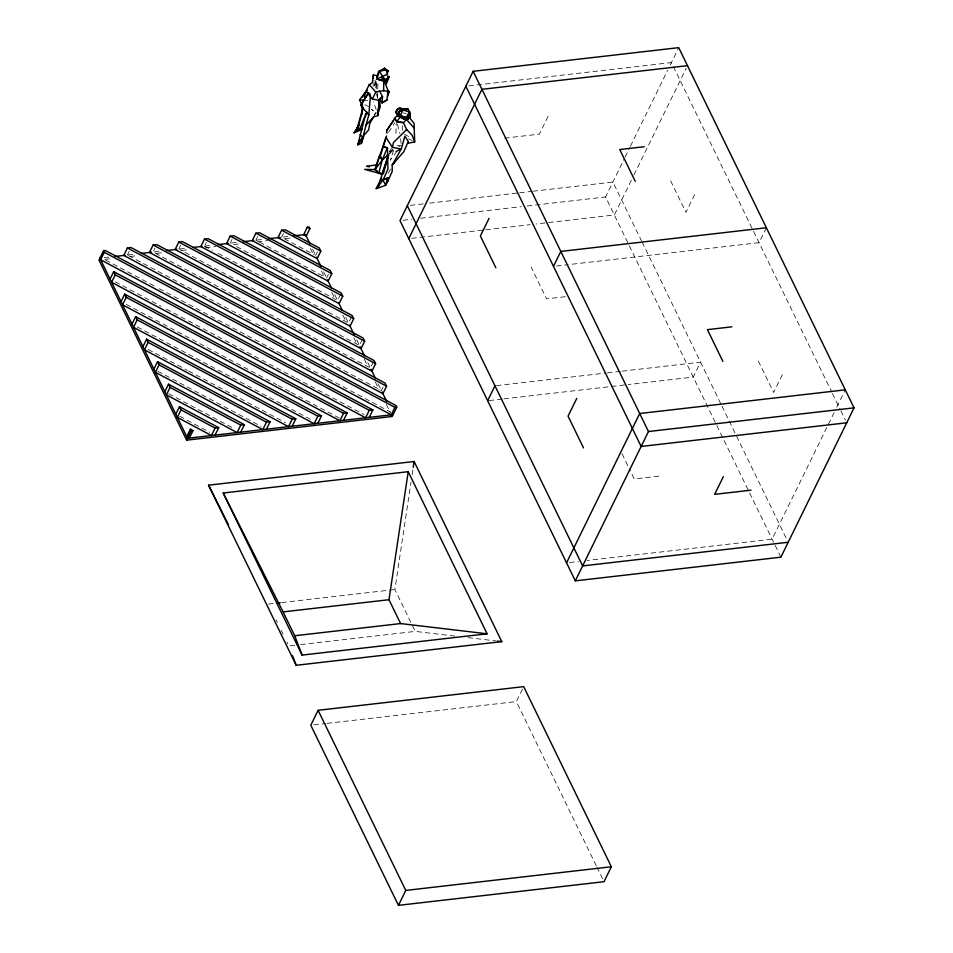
<?xml version="1.0" encoding="UTF-8"?>
<svg xmlns="http://www.w3.org/2000/svg" width="953" height="953" viewBox="0 0 953 953"><rect width="100%" height="100%" fill="white"/><g stroke="black" fill="none" stroke-linecap="round" stroke-linejoin="round"><path stroke-width="0.71" stroke-dasharray="4.76 3.57" d="M377.614 97.444L378.019 81.553M395.96 133.468L396.257 123.271M375.732 87.688L376.995 80.517M454.843 636.08L415.258 631.398L394.876 589.526L411.017 482.111M412.125 474.749L413.006 468.864M376.09 88.581L377.757 80.445M393.625 150.36L390.301 160.223L396.257 152.266M376.256 81.565L374.696 85.496L375.256 87.724M127.392 255.011L129.227 251.27M153.695 250.806L154.922 248.316M178.783 249.09L180.617 245.362M205.098 244.885L206.313 242.396M230.185 243.182L232.008 239.441M257.703 236.487L255.88 240.216L323.972 276.549M281.576 237.261L283.398 233.533M315.634 255.428L317.468 251.699M326.593 277.942L328.428 274.214M340.602 294.239L337.553 300.457L235.415 245.969M351.55 316.753L348.512 322.972L217.582 253.117M362.509 339.268L359.46 345.486L180.093 249.793M373.469 361.783L370.419 368.001L257.834 307.926M255.69 323.46L381.379 390.516L384.428 384.297M548.058 116.385L539.362 134.147L503.077 138.316M780.888 557.183L605.572 196.973L624.513 158.305M625.168 156.971L629.73 147.644M630.386 146.309L667.612 70.319M670.233 64.983L678.715 47.65M631.315 180.32L614.34 214.985L535.955 224.003M633.924 174.983L686.184 68.33M694.677 194.603L685.969 212.364L670.507 180.582M596.233 865.681L516.371 701.575L522.458 689.138M766.379 227.755L759.064 242.693L569.751 264.481M782.33 374.72L773.633 392.469L758.159 360.687M834.161 412.518L772.121 539.172L587.251 560.459M836.782 407.181L845.263 389.848M373.671 116.897L375.863 112.799L371.325 109.333L377.793 113.86M388.264 173.184L391.016 168.347M389.229 151.849L391.457 148.382M388.61 132.288L394.792 122.746M374.124 114.753L375.863 112.799M389.384 154.112L393.16 149.978M389.134 153.624L394.101 148.942M389.551 152.051L394.887 147.334M398.938 146.607L401.356 145.44M468.793 85.901L671.4 62.576L672.699 65.245M410.266 205.36L423.585 203.835M429.493 203.144L518.229 192.935M519.707 192.768L531.548 191.398M533.025 191.231L612.886 182.035L641.452 240.74M402.952 220.298L411.827 219.273M420.702 218.249L521.267 206.67M527.188 205.991L605.572 196.973M104.318 257.667L108.749 257.155M127.976 254.939L135.374 254.094M159.044 251.366L153.123 252.045L256.524 307.235M179.748 248.983L187.133 248.125M204.883 246.088L210.804 245.409M231.508 243.027L237.428 242.348M256.643 240.132L262.563 239.453M283.267 237.059L287.711 236.558M104.878 259.359L112.275 258.513M130.025 256.464L137.423 255.618M156.649 253.403L162.558 252.724M181.785 250.508L187.705 249.829M205.455 247.78L215.807 246.589M233.545 244.552L239.465 243.873M257.215 241.824L267.567 240.632M285.316 238.595L291.225 237.905M411.72 238.31L484.184 229.959M485.661 229.792L530.035 224.682M556.445 266.018L568.274 264.648M565.308 296.705L546.605 298.861L531.143 267.066M496.442 385.643L605.894 373.04M607.371 372.873L620.677 371.336M622.154 371.17L700.538 362.14L693.224 377.078L628.158 384.571M489.127 400.57L502.445 399.045M503.923 398.866L626.669 384.738M658.714 476.155L634.269 478.966L631.041 472.343M569.501 562.496L578.376 561.472M268.448 604.071L275.798 603.225M281.671 602.558L394.876 589.526M294.703 645.276L288.83 645.955L286.913 642.024M300.588 644.597L415.258 631.398M313.751 724.899L325.581 723.541M327.058 723.375L516.371 701.575M397.032 145.452L399.915 145.44M468.042 637.64L495.905 640.928M365.142 100.22L367.62 100.577M403.464 112.93L406.264 113.621M408.527 138.697L412.28 140.556M364.928 104.675L368.513 106.474M284.197 238.655L314.323 254.737M204.49 246.136L212.34 250.329M128.703 255.702L250.46 320.661M105.628 260.062L154.064 285.9M159.306 288.699L391.028 412.327M115.301 281.885L161.117 306.33M166.346 309.129L294.62 377.567M295.93 378.258L363.998 414.579M126.261 304.4L276.775 384.714M278.085 385.405L289.867 391.695M291.177 392.398L339.613 418.236M137.208 326.915L312.608 420.487M148.168 349.429L187.431 370.383M188.742 371.074L285.602 422.751M157.817 371.241L261.205 426.408M168.776 393.756L234.2 428.671M179.736 416.27L209.815 432.328M404.537 134.23L409.337 136.91M673.354 66.579L831.79 392.112M832.434 393.446L840.224 409.456M840.88 410.791L845.418 420.13M642.108 242.074L721.314 404.834M721.969 406.169L786.904 539.589M622.023 453.795L630.398 471.02M312.596 249.186L315.193 254.522M323.639 271.867L326.879 278.538M334.67 294.548L337.922 301.219M345.713 317.23L348.31 322.567M356.744 339.911L359.352 345.248M367.787 362.593L370.383 367.929M378.174 383.928L381.426 390.599M310.38 248.388L313.632 255.059M321.423 271.069L324.02 276.406M331.811 292.416L335.063 299.087M342.854 315.086L346.094 321.757M353.885 337.767L357.137 344.438M364.272 359.114L367.524 365.785M375.315 381.796L379.211 389.801M386.358 404.477L390.253 412.482M596.876 867.016L602.725 879.023M276.084 619.784L277.359 622.392M281.183 630.243L283.089 634.174M376.244 109.726L373.338 101.649M397.425 124.283L399.938 133.444M375.47 80.588L376.626 88.963M376.578 93.787L377.602 98.909M374.005 81.827L374.696 85.496L374.029 80.255M400.57 138.781L401.201 144.106M377.185 94.645L377.459 97.492M373.171 83.59L373.29 86.389M402.345 125.701L402.571 131.443"/><path stroke-width="1.43" d="M361.39 140.83L361.354 143.438L357.792 144.832L364.439 118.911L367.036 112.144M364.058 135.29L361.354 143.438L366.047 125.069L373.671 116.897L377.781 115.611L379.449 99.124L382.534 96.634L379.604 91.178L375.78 92.012L372.409 99.029L379.032 100.41L382.534 96.634L381.974 102.805L386.918 100.041L388.157 90.928L382.641 76.478L379.425 71.344L378.579 71.499L376.554 79.075L386.549 81.565L389.027 76.859L387.263 75.883M379.604 91.178L383.63 90.726L383.773 80.862L388.014 78.027L383.773 80.862L376.554 79.075L379.425 71.344L386.048 69.819L388.181 70.987L387.287 73.19M408.325 116.48L409.79 112.025L407.67 108.571L400.057 110.322L398.485 112.001L400.451 115.396L405.99 117.553L408.325 116.48L408.384 113.919M373.302 77.86L373.362 75.001L377.626 75.668M388.657 155.148L380.199 180.355L383.07 180.046L387.978 177.544L387.776 181.32L385.631 185.323L376.244 188.634L381.605 177.794M408.206 115.921L408.122 117.207L406.717 117.827L400.522 116.23L398.616 114.169L398.938 112.073L401.523 110.477M366.047 125.069L368.811 114.932L370.431 95.765L369.621 93.191M388.443 155.148L381.95 174.042L378.71 173.339L382.177 160.175L380.176 156.804L385.953 137.339M377.781 115.611L379.449 99.124L381.974 102.805M408.992 111.966L410.29 114.241L409.814 117.159L407.443 119.482L404.346 119.268L398.318 116.29L396.126 112.823L397.544 108.821L399.855 107.951L406.609 109.964M396.126 112.823L396.46 110.262L399.855 107.951M373.362 75.001L372.337 82.756L369.24 84.603L365.964 91.178L372.409 99.029M487.102 633.793L400.594 623.572L388.979 599.711L408.218 471.699L223.205 492.999L302.089 655.092L487.102 633.793L408.218 471.699M413.221 467.399L414.114 461.514L208.54 485.172L296.192 665.289L501.766 641.619L414.114 461.514M362.009 129.429L354.123 132.801L358.602 125.772L363.057 108.392M364.427 97.432L365.44 92.238L367.453 90.344M386.263 179.116L387.776 181.32L392.207 171.397L392.195 164.952L403.786 151.73L408.313 141.497L404.846 136.196L401.296 148.978L392.481 147.393L393.422 142.628L406.657 129.537L403.405 122.651L396.865 121.829L394.482 118.434L397.58 115.23M383.344 173.863L388.443 155.017M410.29 114.241L409.349 117.827L406.895 119.196L404.346 119.268M381.462 80.695L382.641 76.478L387.585 74L386.048 69.819L384.476 68.199L378.579 71.499M378.71 173.339L375.005 169.551L386.584 136.017M387.978 177.544L385.631 185.323L383.07 180.046L387.931 169.086L387.478 147.691L383.177 146.929L387.347 147.775L382.177 160.175L375.005 169.551L364.701 169.408L381.95 174.042L379.639 172.541M388.145 154.553L382.177 160.175L379.806 154.66L375.005 169.551L377.328 171.04M379.032 100.41L379.449 99.124L380.259 106.843L377.793 113.86M386.465 83.65L389.027 76.859L386.68 80.624M366.023 113.395L360.448 127.595L354.123 132.801L358.602 125.772M359.877 139.567L357.792 144.832L362.64 137.172L360.139 134.647M387.454 96.313L389.36 91.595L383.63 90.726M360.687 105.354L368.43 93.096L360.687 105.354L368.811 114.932M400.451 115.396L403 110L407.67 108.571M103.543 250.71L98.969 260.038L186.621 440.155L392.195 416.485L396.77 407.157L395.995 405.561L105.354 250.496L103.543 250.71L104.318 252.307L394.947 407.36L396.77 407.157M104.318 252.307L100.661 259.764L391.29 414.829L394.947 407.36M110.06 279.098L113.717 271.629L372.885 409.897L369.228 417.366M127.416 247.959L123.759 255.428L382.927 393.696L386.584 386.227L385.036 383.046L131.049 247.542L127.416 247.959L386.584 386.227M113.717 271.629L115.265 274.809L111.608 282.279L365.595 417.783L369.252 410.314L372.885 409.897M121.019 301.613L124.676 294.143L347.19 412.863L343.533 420.321M124.676 294.143L126.225 297.324L122.568 304.793L339.899 420.749L343.556 413.28L347.19 412.863M153.111 245.004L149.454 252.474L371.968 371.182L375.625 363.712L374.076 360.532L156.745 244.587L153.111 245.004L375.625 363.712M131.979 324.127L135.636 316.658L321.495 415.818L317.837 423.287M135.636 316.658L137.184 319.839L133.527 327.308L314.204 423.704L317.861 416.235L321.495 415.818M178.807 242.05L175.149 249.507L361.02 348.667L364.677 341.21L363.117 338.017L182.44 241.621L178.807 242.05L364.677 341.21M142.938 346.642L146.595 339.173L295.799 418.772L292.142 426.241M146.595 339.173L148.144 342.353L144.487 349.822L288.509 426.658L292.166 419.189L295.799 418.772M204.502 239.084L200.845 246.553L350.061 326.152L353.718 318.695L352.169 315.503L208.147 238.667L204.502 239.084L353.718 318.695M153.886 369.145L157.555 361.687L270.104 421.738L266.447 429.195M157.555 361.687L159.103 364.868L155.446 372.337L262.814 429.612L266.471 422.155L270.104 421.738M230.209 236.13L226.552 243.599L339.101 303.638L342.758 296.18L341.21 292.988L233.842 235.713L230.209 236.13L342.758 296.18M164.845 391.659L168.502 384.202L244.409 424.693L240.752 432.162M168.502 384.202L170.051 387.383L166.394 394.852L237.118 432.579L240.775 425.109L244.409 424.693M255.904 233.175L252.247 240.632L328.142 281.135L331.799 273.666L330.25 270.485L259.538 232.746L255.904 233.175L331.799 273.666M175.805 414.174L179.462 406.717L218.713 427.647L215.056 435.116M179.462 406.717L181.01 409.897L177.353 417.366L211.423 435.533L215.08 428.064L218.713 427.647M281.6 230.209L277.942 237.678L317.182 258.62L320.839 251.151L319.291 247.971L285.233 229.792L281.6 230.209L320.839 251.151M190.421 429.219L186.764 436.688L189.349 438.07L193.006 430.613L190.421 429.219L191.196 430.816L186.621 440.155M307.295 227.255L303.638 234.724L306.235 236.106L309.892 228.637L309.106 227.04L307.295 227.255L309.892 228.637M473.153 71.308L399.998 220.631L575.314 580.853L780.888 557.183L854.031 407.86L678.715 47.65L473.153 71.308L648.457 431.53L575.314 580.853M408.766 238.643L481.908 89.32L687.482 65.662M489.103 218.273L480.395 236.022L495.87 267.817M318.111 710.307L310.797 725.245L398.449 905.35L604.023 881.692L611.338 866.753L523.685 686.648L318.111 710.307L405.764 890.424L398.449 905.35M487.65 400.736L494.964 385.81M553.49 266.352L560.805 251.425L766.379 227.755M576.756 398.378L568.059 416.139L583.522 447.922M566.547 562.842L639.689 413.519L845.263 389.848M723.375 476.595L714.667 494.357L750.952 490.176M359.484 124.212L356.97 129.167L362.581 109.166L362.414 106.665M386.573 156.733L387.847 154.243M373.838 116.361L369.788 123.497L368.656 129.93L364.975 134.218M392.195 164.952L401.296 148.978L396.055 151.503M393.768 163.523L395.138 161.105M362.366 97.003L365.44 92.238L359.531 99.922L361.39 103.782M400.522 116.23L396.865 121.829L403.405 122.651L406.514 119.518L414.21 128.083L414.698 141.914L408.015 143.236M386.93 133.325L386.644 130.609L394.804 118.577M386.644 130.609L393.553 120.423M405.99 117.553L409.79 112.025L403 110L398.485 112.001M383.07 180.046L376.244 188.634L379.02 185.454M409.814 117.159L407.443 119.482L402.357 118.267M387.323 93.358L389.36 91.595M382.07 102.829L386.918 100.041M376.554 79.075L382.641 76.478L385.405 79.969M376.757 164.857L366.548 166.275L369.287 166.858M644.204 146.726L619.76 149.538L635.234 181.32M114.67 256.476L125.022 255.285M141.294 253.403L151.646 252.211M166.43 250.52L176.781 249.317M193.054 247.446L201.929 246.434M218.201 244.552L228.553 243.36M243.337 241.657L253.689 240.466M268.484 238.762L280.313 237.404M293.619 235.867L305.448 234.509L309.999 243.849M731.868 326.831L707.424 329.643L722.886 361.425M191.196 430.816L193.006 430.613M393.112 414.615L187.538 438.285L99.886 258.18M648.457 431.53L854.031 407.86M846.717 422.798L641.143 446.457L465.826 86.246M788.202 542.257L582.628 565.915L407.312 205.705M277.263 603.058L280.206 602.725M223.205 492.999L283.101 611.897L388.979 599.711M283.101 611.897L294.715 635.758L400.594 623.572M405.764 890.424L611.338 866.753M359.507 129.048L362.045 128.929M359.531 99.922L363.915 100.041M403.381 108.725L397.544 108.821L396.269 111.561L398.318 116.29M497.371 641.095L501.766 641.619M115.265 274.809L369.252 410.314M126.225 297.324L343.556 413.28M137.184 319.839L317.861 416.235M148.144 342.353L292.166 419.189M159.103 364.868L266.471 422.155M170.051 387.383L240.775 425.109M181.01 409.897L215.08 428.064M384.476 68.199L388.181 70.987M406.657 129.537L412.03 135.088L414.698 141.914M394.482 118.434L397.937 122.222M369.24 84.603L375.78 92.012M409.742 117.969L414.102 123.413L414.21 128.083M385.941 137.446L392.481 147.393M208.54 485.172L228.506 524.805M316.491 257.191L321.042 266.53M327.534 279.872L331.43 287.877M338.565 302.554L342.461 310.559M349.608 325.235L354.147 334.574M359.996 346.582L364.546 355.922M371.039 369.264L375.577 378.591M382.07 391.933L386.62 401.273M294.715 635.758L302.089 655.092M292.511 655.616L296.192 665.289M379.806 154.66L380.176 156.804M362.759 108.38L362.2 102.995L362.164 114.157"/></g></svg>
